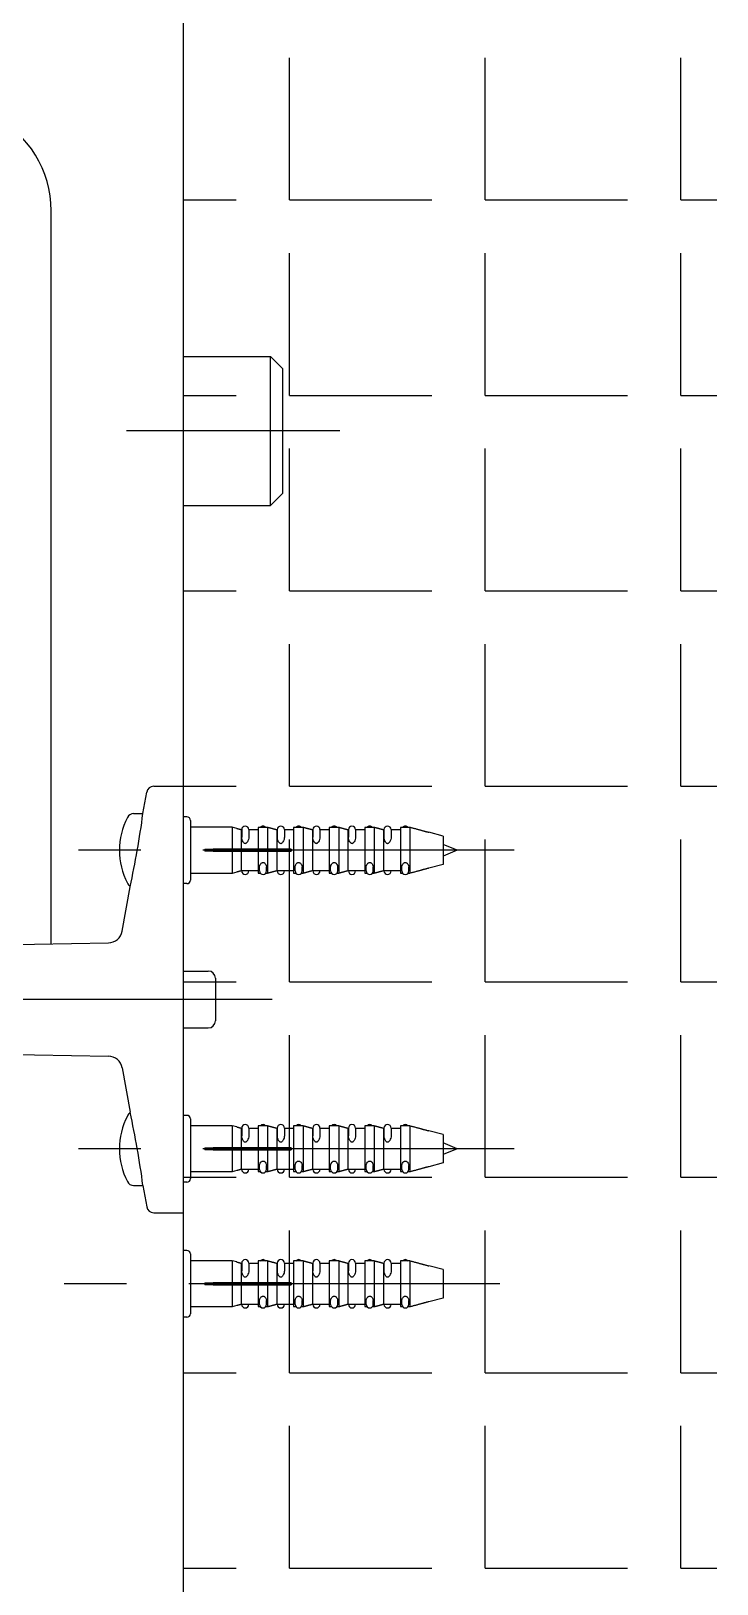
# Model space of a CAD drawing. Header units: millimetres. Extents: x 5066 to 5486, y -1867 to -1273.
# Drawn here: x 5415.63 to 5434.91, y -1443.35 to -1399.66 of the extents above; entities that cross this region are included whole.
import ezdxf

# ---------------------------------------------------------------- set-up
doc = ezdxf.new("R2010")
doc.units = ezdxf.units.MM
doc.header["$LTSCALE"] = 7
doc.header["$MEASUREMENT"] = 0
doc.linetypes.add('CENTER', pattern=[2, 1.25, -0.25, 0.25, -0.25])
for name, color, linetype in [('CL', 1, 'CENTER'), ('DWG', 7, 'CONTINUOUS'), ('HT', 3, 'CONTINUOUS')]:
    doc.layers.add(name, color=color, linetype=linetype)

msp = doc.modelspace()

# ---------------------------------------------------------------- linework, layer by layer
at = {"layer": 'CL', "color": 1, "linetype": 'CENTER'}
for p, q in [((5424.312, -1410.91), (5418.312, -1410.91)), ((5429.212, -1422.71), (5416.512, -1422.71)), ((5422.412, -1426.91), (5321.507, -1426.91)), ((5428.812, -1434.91), (5415.912, -1434.91))]:
    msp.add_line(p, q, dxfattribs=at)
at = {"layer": 'DWG'}
for p, q in [((5419.912, -1420.91), (5419.912, -1352.909)), ((5416.195, -1425.344), (5416.195, -1404.715)), ((5419.912, -1408.814), (5422.366, -1408.814)), ((5422.366, -1413.005), (5422.366, -1408.814)), ((5422.712, -1409.16), (5422.366, -1408.814)), ((5422.712, -1412.659), (5422.712, -1409.16)), ((5419.912, -1413.005), (5422.366, -1413.005)), ((5422.712, -1412.659), (5422.366, -1413.005)), ((5419.079, -1420.91), (5419.912, -1420.91)), ((5419.912, -1432.91), (5419.912, -1420.91)), ((5418.776, -1421.68), (5418.882, -1421.075)), ((5418.514, -1421.68), (5418.776, -1421.68)), ((5420.012, -1421.77), (5419.912, -1421.77)), ((5420.112, -1421.87), (5420.112, -1423.55)), ((5421.279, -1422.06), (5420.112, -1422.06)), ((5421.279, -1422.06), (5421.279, -1422.68)), ((5421.412, -1422.095), (5421.279, -1422.06)), ((5421.412, -1422.095), (5421.412, -1422.103)), ((5421.54, -1422.138), (5421.54, -1422.68)), ((5421.552, -1422.138), (5421.54, -1422.138)), ((5421.552, -1422.13), (5421.552, -1422.344)), ((5421.752, -1422.13), (5421.752, -1422.344)), ((5422.012, -1422.138), (5421.752, -1422.138)), ((5422.012, -1422.067), (5422.012, -1422.68)), ((5422.279, -1422.067), (5422.012, -1422.067)), ((5422.279, -1422.067), (5422.279, -1422.68)), ((5422.54, -1422.138), (5422.54, -1422.68)), ((5422.552, -1422.138), (5422.54, -1422.138)), ((5422.552, -1422.13), (5422.552, -1422.344)), ((5422.752, -1422.13), (5422.752, -1422.344)), ((5423.012, -1422.138), (5422.752, -1422.138)), ((5423.012, -1422.067), (5423.012, -1423.352)), ((5423.279, -1422.067), (5423.012, -1422.067)), ((5423.279, -1422.067), (5423.279, -1423.352)), ((5423.54, -1422.138), (5423.54, -1423.281)), ((5423.552, -1422.138), (5423.54, -1422.138)), ((5423.552, -1422.13), (5423.552, -1422.344)), ((5423.752, -1422.13), (5423.752, -1422.344)), ((5424.012, -1422.138), (5423.752, -1422.138)), ((5424.012, -1422.067), (5424.012, -1423.352)), ((5424.279, -1422.067), (5424.012, -1422.067)), ((5424.279, -1422.067), (5424.279, -1423.352)), ((5424.54, -1422.138), (5424.54, -1423.281)), ((5424.552, -1422.138), (5424.54, -1422.138)), ((5424.552, -1422.13), (5424.552, -1422.344)), ((5424.752, -1422.13), (5424.752, -1422.344)), ((5425.012, -1422.138), (5424.752, -1422.138)), ((5425.012, -1422.067), (5425.012, -1423.352)), ((5425.279, -1422.067), (5425.012, -1422.067)), ((5425.279, -1422.067), (5425.279, -1423.352)), ((5425.54, -1422.138), (5425.54, -1423.281)), ((5425.552, -1422.138), (5425.54, -1422.138)), ((5425.552, -1422.13), (5425.552, -1422.344)), ((5425.752, -1422.13), (5425.752, -1422.344)), ((5426.012, -1422.138), (5425.752, -1422.138)), ((5426.012, -1422.067), (5426.012, -1423.352)), ((5426.279, -1422.067), (5426.012, -1422.067)), ((5426.279, -1422.067), (5426.279, -1423.352)), ((5426.812, -1422.212), (5426.812, -1422.202)), ((5427.212, -1422.31), (5426.812, -1422.202)), ((5420.512, -1422.68), (5420.753, -1422.68)), ((5420.512, -1422.68), (5420.512, -1422.74)), ((5422.947, -1422.68), (5420.753, -1422.68)), ((5427.212, -1422.31), (5427.212, -1423.11)), ((5427.612, -1422.71), (5427.212, -1422.544)), ((5420.753, -1422.74), (5420.512, -1422.74)), ((5420.753, -1422.74), (5422.947, -1422.74)), ((5421.279, -1422.74), (5421.279, -1423.36)), ((5421.54, -1422.74), (5421.54, -1423.281)), ((5422.012, -1422.74), (5422.012, -1423.352)), ((5422.279, -1422.74), (5422.279, -1423.352)), ((5422.54, -1422.74), (5422.54, -1423.281)), ((5427.212, -1423.11), (5426.812, -1423.217)), ((5427.612, -1422.71), (5427.212, -1422.875)), ((5421.279, -1423.36), (5420.112, -1423.36)), ((5421.412, -1423.324), (5421.279, -1423.36)), ((5421.412, -1423.316), (5421.412, -1423.324)), ((5421.54, -1423.281), (5422.012, -1423.281)), ((5421.552, -1423.29), (5421.552, -1423.281)), ((5421.752, -1423.29), (5421.752, -1423.281)), ((5422.012, -1423.352), (5422.073, -1423.352)), ((5422.052, -1423.29), (5422.052, -1423.179)), ((5422.23, -1423.352), (5422.279, -1423.352)), ((5422.252, -1423.29), (5422.252, -1423.179)), ((5422.54, -1423.281), (5423.012, -1423.281)), ((5422.552, -1423.29), (5422.552, -1423.281)), ((5422.752, -1423.29), (5422.752, -1423.281)), ((5423.012, -1423.352), (5423.073, -1423.352)), ((5423.052, -1423.29), (5423.052, -1423.179)), ((5423.23, -1423.352), (5423.279, -1423.352)), ((5423.252, -1423.29), (5423.252, -1423.179)), ((5423.54, -1423.281), (5424.012, -1423.281)), ((5423.552, -1423.29), (5423.552, -1423.281)), ((5423.752, -1423.29), (5423.752, -1423.281)), ((5424.012, -1423.352), (5424.073, -1423.352)), ((5424.052, -1423.29), (5424.052, -1423.179)), ((5424.23, -1423.352), (5424.279, -1423.352)), ((5424.252, -1423.29), (5424.252, -1423.179)), ((5424.54, -1423.281), (5425.012, -1423.281)), ((5424.552, -1423.29), (5424.552, -1423.281)), ((5424.752, -1423.29), (5424.752, -1423.281)), ((5425.012, -1423.352), (5425.073, -1423.352)), ((5425.052, -1423.29), (5425.052, -1423.179)), ((5425.23, -1423.352), (5425.279, -1423.352)), ((5425.252, -1423.29), (5425.252, -1423.179)), ((5425.54, -1423.281), (5426.012, -1423.281)), ((5425.552, -1423.29), (5425.552, -1423.281)), ((5425.752, -1423.29), (5425.752, -1423.281)), ((5426.012, -1423.352), (5426.073, -1423.352)), ((5426.052, -1423.29), (5426.052, -1423.179)), ((5426.23, -1423.352), (5426.279, -1423.352)), ((5426.252, -1423.29), (5426.252, -1423.179)), ((5426.812, -1423.217), (5426.812, -1423.207)), ((5418.193, -1424.985), (5418.413, -1423.74)), ((5420.012, -1423.65), (5419.912, -1423.65)), ((5412.608, -1425.406), (5417.806, -1425.315)), ((5419.912, -1426.11), (5420.612, -1426.11)), ((5420.812, -1426.31), (5420.812, -1426.91)), ((5420.812, -1426.91), (5420.812, -1427.51)), ((5419.912, -1427.71), (5420.612, -1427.71)), ((5414.549, -1428.447), (5417.806, -1428.504)), ((5418.193, -1428.834), (5418.413, -1430.08)), ((5420.012, -1430.17), (5419.912, -1430.17)), ((5420.112, -1430.27), (5420.112, -1431.95)), ((5421.279, -1430.46), (5420.112, -1430.46)), ((5421.279, -1430.46), (5421.279, -1431.08)), ((5421.412, -1430.495), (5421.279, -1430.46)), ((5421.412, -1430.495), (5421.412, -1430.503)), ((5421.54, -1430.538), (5421.54, -1431.08)), ((5421.552, -1430.538), (5421.54, -1430.538)), ((5421.552, -1430.53), (5421.552, -1430.744)), ((5421.752, -1430.53), (5421.752, -1430.744)), ((5422.012, -1430.538), (5421.752, -1430.538)), ((5422.012, -1430.467), (5422.012, -1431.08)), ((5422.279, -1430.467), (5422.012, -1430.467)), ((5422.279, -1430.467), (5422.279, -1431.08)), ((5422.54, -1430.538), (5422.54, -1431.08)), ((5422.552, -1430.538), (5422.54, -1430.538)), ((5422.552, -1430.53), (5422.552, -1430.744)), ((5422.752, -1430.53), (5422.752, -1430.744)), ((5423.012, -1430.538), (5422.752, -1430.538)), ((5423.012, -1430.467), (5423.012, -1431.752)), ((5423.279, -1430.467), (5423.012, -1430.467)), ((5423.279, -1430.467), (5423.279, -1431.752)), ((5423.54, -1430.538), (5423.54, -1431.681)), ((5423.552, -1430.538), (5423.54, -1430.538)), ((5423.552, -1430.53), (5423.552, -1430.744)), ((5423.752, -1430.53), (5423.752, -1430.744)), ((5424.012, -1430.538), (5423.752, -1430.538)), ((5424.012, -1430.467), (5424.012, -1431.752)), ((5424.279, -1430.467), (5424.012, -1430.467)), ((5424.279, -1430.467), (5424.279, -1431.752)), ((5424.54, -1430.538), (5424.54, -1431.681)), ((5424.552, -1430.538), (5424.54, -1430.538)), ((5424.552, -1430.53), (5424.552, -1430.744)), ((5424.752, -1430.53), (5424.752, -1430.744)), ((5425.012, -1430.538), (5424.752, -1430.538)), ((5425.012, -1430.467), (5425.012, -1431.752)), ((5425.279, -1430.467), (5425.012, -1430.467)), ((5425.279, -1430.467), (5425.279, -1431.752)), ((5425.54, -1430.538), (5425.54, -1431.681)), ((5425.552, -1430.538), (5425.54, -1430.538)), ((5425.552, -1430.53), (5425.552, -1430.744)), ((5425.752, -1430.53), (5425.752, -1430.744)), ((5426.012, -1430.538), (5425.752, -1430.538)), ((5426.012, -1430.467), (5426.012, -1431.752)), ((5426.279, -1430.467), (5426.012, -1430.467)), ((5426.279, -1430.467), (5426.279, -1431.752)), ((5426.812, -1430.612), (5426.812, -1430.602)), ((5427.212, -1430.71), (5426.812, -1430.602)), ((5427.212, -1430.71), (5427.212, -1431.51)), ((5427.612, -1431.11), (5427.212, -1430.944)), ((5420.512, -1431.08), (5420.753, -1431.08)), ((5420.512, -1431.08), (5420.512, -1431.14)), ((5420.753, -1431.14), (5420.512, -1431.14)), ((5422.947, -1431.08), (5420.753, -1431.08)), ((5420.753, -1431.14), (5422.947, -1431.14)), ((5421.279, -1431.14), (5421.279, -1431.76)), ((5421.54, -1431.14), (5421.54, -1431.681)), ((5422.012, -1431.14), (5422.012, -1431.752)), ((5422.279, -1431.14), (5422.279, -1431.752)), ((5422.54, -1431.14), (5422.54, -1431.681)), ((5427.612, -1431.11), (5427.212, -1431.275)), ((5421.279, -1431.76), (5420.112, -1431.76)), ((5421.412, -1431.724), (5421.279, -1431.76)), ((5421.412, -1431.716), (5421.412, -1431.724)), ((5421.54, -1431.681), (5422.012, -1431.681)), ((5421.552, -1431.69), (5421.552, -1431.681)), ((5421.752, -1431.69), (5421.752, -1431.681)), ((5422.012, -1431.752), (5422.073, -1431.752)), ((5422.052, -1431.69), (5422.052, -1431.579)), ((5422.23, -1431.752), (5422.279, -1431.752)), ((5422.252, -1431.69), (5422.252, -1431.579)), ((5422.54, -1431.681), (5423.012, -1431.681)), ((5422.552, -1431.69), (5422.552, -1431.681)), ((5422.752, -1431.69), (5422.752, -1431.681)), ((5423.012, -1431.752), (5423.073, -1431.752)), ((5423.052, -1431.69), (5423.052, -1431.579)), ((5423.23, -1431.752), (5423.279, -1431.752)), ((5423.252, -1431.69), (5423.252, -1431.579)), ((5423.54, -1431.681), (5424.012, -1431.681)), ((5423.552, -1431.69), (5423.552, -1431.681)), ((5423.752, -1431.69), (5423.752, -1431.681)), ((5424.012, -1431.752), (5424.073, -1431.752)), ((5424.052, -1431.69), (5424.052, -1431.579)), ((5424.23, -1431.752), (5424.279, -1431.752)), ((5424.252, -1431.69), (5424.252, -1431.579)), ((5424.54, -1431.681), (5425.012, -1431.681)), ((5424.552, -1431.69), (5424.552, -1431.681)), ((5424.752, -1431.69), (5424.752, -1431.681)), ((5425.012, -1431.752), (5425.073, -1431.752)), ((5425.052, -1431.69), (5425.052, -1431.579)), ((5425.23, -1431.752), (5425.279, -1431.752)), ((5425.252, -1431.69), (5425.252, -1431.579)), ((5425.54, -1431.681), (5426.012, -1431.681)), ((5425.552, -1431.69), (5425.552, -1431.681)), ((5425.752, -1431.69), (5425.752, -1431.681)), ((5426.012, -1431.752), (5426.073, -1431.752)), ((5426.052, -1431.69), (5426.052, -1431.579)), ((5426.23, -1431.752), (5426.279, -1431.752)), ((5426.252, -1431.69), (5426.252, -1431.579)), ((5427.212, -1431.51), (5426.812, -1431.617)), ((5426.812, -1431.617), (5426.812, -1431.607)), ((5418.514, -1432.14), (5418.776, -1432.14)), ((5418.776, -1432.14), (5418.882, -1432.744)), ((5420.012, -1432.05), (5419.912, -1432.05)), ((5419.079, -1432.91), (5419.912, -1432.91)), ((5419.912, -1446.91), (5419.912, -1432.91)), ((5420.012, -1433.97), (5419.912, -1433.97)), ((5420.112, -1434.07), (5420.112, -1435.75)), ((5421.279, -1434.26), (5420.112, -1434.26)), ((5421.279, -1434.26), (5421.279, -1434.88)), ((5421.412, -1434.295), (5421.279, -1434.26)), ((5421.412, -1434.295), (5421.412, -1434.303)), ((5421.54, -1434.338), (5421.54, -1434.88)), ((5421.552, -1434.338), (5421.54, -1434.338)), ((5421.552, -1434.33), (5421.552, -1434.544)), ((5421.752, -1434.33), (5421.752, -1434.544)), ((5422.012, -1434.338), (5421.752, -1434.338)), ((5422.012, -1434.267), (5422.012, -1434.88)), ((5422.279, -1434.267), (5422.012, -1434.267)), ((5422.279, -1434.267), (5422.279, -1434.88)), ((5422.54, -1434.338), (5422.54, -1434.88)), ((5422.552, -1434.338), (5422.54, -1434.338)), ((5422.552, -1434.33), (5422.552, -1434.544)), ((5422.752, -1434.33), (5422.752, -1434.544)), ((5423.012, -1434.338), (5422.752, -1434.338)), ((5423.012, -1434.267), (5423.012, -1435.552)), ((5423.279, -1434.267), (5423.012, -1434.267)), ((5423.279, -1434.267), (5423.279, -1435.552)), ((5423.54, -1434.338), (5423.54, -1435.481)), ((5423.552, -1434.338), (5423.54, -1434.338)), ((5423.552, -1434.33), (5423.552, -1434.544)), ((5423.752, -1434.33), (5423.752, -1434.544)), ((5424.012, -1434.338), (5423.752, -1434.338)), ((5424.012, -1434.267), (5424.012, -1435.552)), ((5424.279, -1434.267), (5424.012, -1434.267)), ((5424.279, -1434.267), (5424.279, -1435.552)), ((5424.54, -1434.338), (5424.54, -1435.481)), ((5424.552, -1434.338), (5424.54, -1434.338)), ((5424.552, -1434.33), (5424.552, -1434.544)), ((5424.752, -1434.33), (5424.752, -1434.544)), ((5425.012, -1434.338), (5424.752, -1434.338)), ((5425.012, -1434.267), (5425.012, -1435.552)), ((5425.279, -1434.267), (5425.012, -1434.267)), ((5425.279, -1434.267), (5425.279, -1435.552)), ((5425.54, -1434.338), (5425.54, -1435.481)), ((5425.552, -1434.338), (5425.54, -1434.338)), ((5425.552, -1434.33), (5425.552, -1434.544)), ((5425.752, -1434.33), (5425.752, -1434.544)), ((5426.012, -1434.338), (5425.752, -1434.338)), ((5426.012, -1434.267), (5426.012, -1435.552)), ((5426.279, -1434.267), (5426.012, -1434.267)), ((5426.279, -1434.267), (5426.279, -1435.552)), ((5426.812, -1434.412), (5426.812, -1434.402)), ((5427.212, -1434.51), (5426.812, -1434.402)), ((5420.512, -1434.88), (5420.753, -1434.88)), ((5420.512, -1434.88), (5420.512, -1434.94)), ((5420.753, -1434.94), (5420.512, -1434.94)), ((5422.947, -1434.88), (5420.753, -1434.88)), ((5420.753, -1434.94), (5422.947, -1434.94)), ((5421.279, -1434.94), (5421.279, -1435.56)), ((5421.54, -1434.94), (5421.54, -1435.481)), ((5422.012, -1434.94), (5422.012, -1435.552)), ((5422.279, -1434.94), (5422.279, -1435.552)), ((5422.54, -1434.94), (5422.54, -1435.481)), ((5427.212, -1434.51), (5427.212, -1435.31)), ((5427.212, -1435.31), (5426.812, -1435.417)), ((5421.279, -1435.56), (5420.112, -1435.56)), ((5421.412, -1435.524), (5421.279, -1435.56)), ((5421.412, -1435.516), (5421.412, -1435.524)), ((5421.54, -1435.481), (5422.012, -1435.481)), ((5421.552, -1435.49), (5421.552, -1435.481)), ((5421.752, -1435.49), (5421.752, -1435.481)), ((5422.012, -1435.552), (5422.073, -1435.552)), ((5422.052, -1435.49), (5422.052, -1435.379)), ((5422.23, -1435.552), (5422.279, -1435.552)), ((5422.252, -1435.49), (5422.252, -1435.379)), ((5422.54, -1435.481), (5423.012, -1435.481)), ((5422.552, -1435.49), (5422.552, -1435.481)), ((5422.752, -1435.49), (5422.752, -1435.481)), ((5423.012, -1435.552), (5423.073, -1435.552)), ((5423.052, -1435.49), (5423.052, -1435.379)), ((5423.23, -1435.552), (5423.279, -1435.552)), ((5423.252, -1435.49), (5423.252, -1435.379)), ((5423.54, -1435.481), (5424.012, -1435.481)), ((5423.552, -1435.49), (5423.552, -1435.481)), ((5423.752, -1435.49), (5423.752, -1435.481)), ((5424.012, -1435.552), (5424.073, -1435.552)), ((5424.052, -1435.49), (5424.052, -1435.379)), ((5424.23, -1435.552), (5424.279, -1435.552)), ((5424.252, -1435.49), (5424.252, -1435.379)), ((5424.54, -1435.481), (5425.012, -1435.481)), ((5424.552, -1435.49), (5424.552, -1435.481)), ((5424.752, -1435.49), (5424.752, -1435.481)), ((5425.012, -1435.552), (5425.073, -1435.552)), ((5425.052, -1435.49), (5425.052, -1435.379)), ((5425.23, -1435.552), (5425.279, -1435.552)), ((5425.252, -1435.49), (5425.252, -1435.379)), ((5425.54, -1435.481), (5426.012, -1435.481)), ((5425.552, -1435.49), (5425.552, -1435.481)), ((5425.752, -1435.49), (5425.752, -1435.481)), ((5426.012, -1435.552), (5426.073, -1435.552)), ((5426.052, -1435.49), (5426.052, -1435.379)), ((5426.23, -1435.552), (5426.279, -1435.552)), ((5426.252, -1435.49), (5426.252, -1435.379)), ((5426.812, -1435.417), (5426.812, -1435.407)), ((5420.012, -1435.85), (5419.912, -1435.85))]:
    msp.add_line(p, q, dxfattribs=at)
at = {"layer": 'DWG', "linetype": 'CENTER'}
msp.add_line((5429.212, -1431.11), (5416.512, -1431.11), dxfattribs=at)
at = {"layer": 'DWG'}
for centre, radius, start, end in [((5413.197, -1404.717), 2.998, 0.0294, 63.1243), ((5419.079, -1421.11), 0.2, 90, 170), ((5420.112, -1422.71), 2, 152.5412, 207.4588), ((5418.514, -1421.88), 0.2, 90, 152.5412), ((5394.395, -1418.466), 24.591, 347.6152, 352.4905), ((5420.012, -1421.87), 0.1, 0, 90), ((5421.652, -1422.13), 0.1, 0, 180), ((5422.152, -1422.13), 0.1, 38.5074, 141.4926), ((5422.652, -1422.13), 0.1, 0, 180), ((5423.152, -1422.13), 0.1, 38.5074, 141.4926), ((5423.652, -1422.13), 0.1, 0, 180), ((5424.152, -1422.13), 0.1, 38.5074, 141.4926), ((5424.652, -1422.13), 0.1, 0, 180), ((5425.152, -1422.13), 0.1, 38.5074, 141.4926), ((5425.652, -1422.13), 0.1, 0, 180), ((5426.152, -1422.13), 0.1, 38.5074, 141.4926), ((5420.012, -1423.55), 0.1, 270, 0), ((5421.652, -1423.29), 0.1, 180, 0), ((5422.152, -1423.29), 0.1, 180, 0), ((5422.652, -1423.29), 0.1, 180, 0), ((5423.152, -1423.29), 0.1, 180, 0), ((5423.652, -1423.29), 0.1, 180, 0), ((5424.152, -1423.29), 0.1, 180, 0), ((5424.652, -1423.29), 0.1, 180, 0), ((5425.152, -1423.29), 0.1, 180, 0), ((5425.652, -1423.29), 0.1, 180, 0), ((5426.152, -1423.29), 0.1, 180, 0), ((5418.514, -1423.54), 0.2, 207.4588, 241.2903), ((5417.799, -1424.915), 0.4, 271, 350), ((5420.612, -1426.31), 0.2, 0, 90), ((5420.612, -1427.51), 0.2, 270, 0), ((5417.799, -1428.904), 0.4, 10, 89), ((5418.514, -1430.28), 0.2, 118.7097, 152.5412), ((5394.395, -1435.353), 24.591, 7.5095, 12.3848), ((5420.112, -1431.11), 2, 152.5412, 207.4588), ((5420.012, -1430.27), 0.1, 0, 90), ((5421.652, -1430.53), 0.1, 0, 180), ((5422.152, -1430.53), 0.1, 38.5074, 141.4926), ((5422.652, -1430.53), 0.1, 0, 180), ((5423.152, -1430.53), 0.1, 38.5074, 141.4926), ((5423.652, -1430.53), 0.1, 0, 180), ((5424.152, -1430.53), 0.1, 38.5074, 141.4926), ((5424.652, -1430.53), 0.1, 0, 180), ((5425.152, -1430.53), 0.1, 38.5074, 141.4926), ((5425.652, -1430.53), 0.1, 0, 180), ((5426.152, -1430.53), 0.1, 38.5074, 141.4926), ((5421.652, -1431.69), 0.1, 180, 0), ((5422.152, -1431.69), 0.1, 180, 0), ((5422.652, -1431.69), 0.1, 180, 0), ((5423.152, -1431.69), 0.1, 180, 0), ((5423.652, -1431.69), 0.1, 180, 0), ((5424.152, -1431.69), 0.1, 180, 0), ((5424.652, -1431.69), 0.1, 180, 0), ((5425.152, -1431.69), 0.1, 180, 0), ((5425.652, -1431.69), 0.1, 180, 0), ((5426.152, -1431.69), 0.1, 180, 0), ((5418.514, -1431.94), 0.2, 207.4588, 270), ((5420.012, -1431.95), 0.1, 270, 0), ((5419.079, -1432.71), 0.2, 190, 270), ((5420.012, -1434.07), 0.1, 0, 90), ((5421.652, -1434.33), 0.1, 0, 180), ((5422.152, -1434.33), 0.1, 38.5074, 141.4926), ((5422.652, -1434.33), 0.1, 0, 180), ((5423.152, -1434.33), 0.1, 38.5074, 141.4926), ((5423.652, -1434.33), 0.1, 0, 180), ((5424.152, -1434.33), 0.1, 38.5074, 141.4926), ((5424.652, -1434.33), 0.1, 0, 180), ((5425.152, -1434.33), 0.1, 38.5074, 141.4926), ((5425.652, -1434.33), 0.1, 0, 180), ((5426.152, -1434.33), 0.1, 38.5074, 141.4926), ((5420.012, -1435.75), 0.1, 270, 0), ((5421.652, -1435.49), 0.1, 180, 0), ((5422.152, -1435.49), 0.1, 180, 0), ((5422.652, -1435.49), 0.1, 180, 0), ((5423.152, -1435.49), 0.1, 180, 0), ((5423.652, -1435.49), 0.1, 180, 0), ((5424.152, -1435.49), 0.1, 180, 0), ((5424.652, -1435.49), 0.1, 180, 0), ((5425.152, -1435.49), 0.1, 180, 0), ((5425.652, -1435.49), 0.1, 180, 0), ((5426.152, -1435.49), 0.1, 180, 0)]:
    msp.add_arc(centre, radius, start, end, dxfattribs=at)
for centre in [(5425.672, -1422.71), (5425.672, -1431.11), (5425.672, -1434.91)]:
    msp.add_ellipse(centre, major_axis=(-2.729, 0), ratio=0.212557, start_param=6.231438, end_param=6.334933, dxfattribs=at)
for points, weights in [([(5421.54, -1422.138), (5421.478, -1422.121), (5421.412, -1422.103)], [1, 1.00042602007, 1]), ([(5422.54, -1422.138), (5422.417, -1422.105), (5422.279, -1422.067)], [1, 1.00166769856, 1]), ([(5423.54, -1422.138), (5423.417, -1422.105), (5423.279, -1422.067)], [1, 1.00166769856, 1]), ([(5424.54, -1422.138), (5424.417, -1422.105), (5424.279, -1422.067)], [1, 1.00166769852, 1]), ([(5425.54, -1422.138), (5425.417, -1422.105), (5425.279, -1422.067)], [1, 1.00166769854, 1]), ([(5426.812, -1422.212), (5426.579, -1422.149), (5426.279, -1422.067)], [1, 1.00794853008, 1]), ([(5421.412, -1423.316), (5421.478, -1423.298), (5421.54, -1423.281)], [1, 1.00042602002, 1]), ([(5422.279, -1423.352), (5422.417, -1423.314), (5422.54, -1423.281)], [1, 1.00166769858, 1]), ([(5423.279, -1423.352), (5423.417, -1423.314), (5423.54, -1423.281)], [1, 1.00166769855, 1]), ([(5424.279, -1423.352), (5424.417, -1423.314), (5424.54, -1423.281)], [1, 1.00166769854, 1]), ([(5425.279, -1423.352), (5425.417, -1423.314), (5425.54, -1423.281)], [1, 1.00166769855, 1]), ([(5426.279, -1423.352), (5426.579, -1423.27), (5426.812, -1423.207)], [1, 1.00794853009, 1]), ([(5421.54, -1430.538), (5421.478, -1430.521), (5421.412, -1430.503)], [1, 1.00042602007, 1]), ([(5422.54, -1430.538), (5422.417, -1430.505), (5422.279, -1430.467)], [1, 1.00166769856, 1]), ([(5423.54, -1430.538), (5423.417, -1430.505), (5423.279, -1430.467)], [1, 1.00166769856, 1]), ([(5424.54, -1430.538), (5424.417, -1430.505), (5424.279, -1430.467)], [1, 1.00166769852, 1]), ([(5425.54, -1430.538), (5425.417, -1430.505), (5425.279, -1430.467)], [1, 1.00166769854, 1]), ([(5426.812, -1430.612), (5426.579, -1430.549), (5426.279, -1430.467)], [1, 1.00794853008, 1]), ([(5421.412, -1431.716), (5421.478, -1431.698), (5421.54, -1431.681)], [1, 1.00042602002, 1]), ([(5422.279, -1431.752), (5422.417, -1431.714), (5422.54, -1431.681)], [1, 1.00166769858, 1]), ([(5423.279, -1431.752), (5423.417, -1431.714), (5423.54, -1431.681)], [1, 1.00166769855, 1]), ([(5424.279, -1431.752), (5424.417, -1431.714), (5424.54, -1431.681)], [1, 1.00166769854, 1]), ([(5425.279, -1431.752), (5425.417, -1431.714), (5425.54, -1431.681)], [1, 1.00166769855, 1]), ([(5426.279, -1431.752), (5426.579, -1431.67), (5426.812, -1431.607)], [1, 1.00794853009, 1]), ([(5421.54, -1434.338), (5421.478, -1434.321), (5421.412, -1434.303)], [1, 1.00042602007, 1]), ([(5421.54, -1434.338), (5421.478, -1434.321), (5421.412, -1434.303)], [1, 1.00042602007, 1]), ([(5422.54, -1434.338), (5422.417, -1434.305), (5422.279, -1434.267)], [1, 1.00166769856, 1]), ([(5422.54, -1434.338), (5422.417, -1434.305), (5422.279, -1434.267)], [1, 1.00166769856, 1]), ([(5423.54, -1434.338), (5423.417, -1434.305), (5423.279, -1434.267)], [1, 1.00166769856, 1]), ([(5423.54, -1434.338), (5423.417, -1434.305), (5423.279, -1434.267)], [1, 1.00166769856, 1]), ([(5424.54, -1434.338), (5424.417, -1434.305), (5424.279, -1434.267)], [1, 1.00166769852, 1]), ([(5424.54, -1434.338), (5424.417, -1434.305), (5424.279, -1434.267)], [1, 1.00166769852, 1]), ([(5425.54, -1434.338), (5425.417, -1434.305), (5425.279, -1434.267)], [1, 1.00166769854, 1]), ([(5425.54, -1434.338), (5425.417, -1434.305), (5425.279, -1434.267)], [1, 1.00166769854, 1]), ([(5426.812, -1434.412), (5426.579, -1434.349), (5426.279, -1434.267)], [1, 1.00794853008, 1]), ([(5426.812, -1434.412), (5426.579, -1434.349), (5426.279, -1434.267)], [1, 1.00794853008, 1]), ([(5421.412, -1435.516), (5421.478, -1435.498), (5421.54, -1435.481)], [1, 1.00042602002, 1]), ([(5421.412, -1435.516), (5421.478, -1435.498), (5421.54, -1435.481)], [1, 1.00042602002, 1]), ([(5422.279, -1435.552), (5422.417, -1435.514), (5422.54, -1435.481)], [1, 1.00166769858, 1]), ([(5422.279, -1435.552), (5422.417, -1435.514), (5422.54, -1435.481)], [1, 1.00166769858, 1]), ([(5423.279, -1435.552), (5423.417, -1435.514), (5423.54, -1435.481)], [1, 1.00166769855, 1]), ([(5423.279, -1435.552), (5423.417, -1435.514), (5423.54, -1435.481)], [1, 1.00166769855, 1]), ([(5424.279, -1435.552), (5424.417, -1435.514), (5424.54, -1435.481)], [1, 1.00166769854, 1]), ([(5424.279, -1435.552), (5424.417, -1435.514), (5424.54, -1435.481)], [1, 1.00166769854, 1]), ([(5425.279, -1435.552), (5425.417, -1435.514), (5425.54, -1435.481)], [1, 1.00166769855, 1]), ([(5425.279, -1435.552), (5425.417, -1435.514), (5425.54, -1435.481)], [1, 1.00166769855, 1]), ([(5426.279, -1435.552), (5426.579, -1435.47), (5426.812, -1435.407)], [1, 1.00794853009, 1]), ([(5426.279, -1435.552), (5426.579, -1435.47), (5426.812, -1435.407)], [1, 1.00794853009, 1])]:
    msp.add_rational_spline(points, weights, degree=2, dxfattribs=at)
for points, knots in [([(5421.652, -1422.525), (5421.647, -1422.525), (5421.642, -1422.524), (5421.633, -1422.521), (5421.629, -1422.518), (5421.611, -1422.504), (5421.599, -1422.487), (5421.579, -1422.453), (5421.569, -1422.43), (5421.555, -1422.385), (5421.552, -1422.363), (5421.552, -1422.344)], [0, 0, 0, 0, 0.070053, 0.070053, 0.140107, 0.140107, 0.411313, 0.411313, 0.787012, 0.787012, 1.162711, 1.162711, 1.162711, 1.162711]), ([(5421.752, -1422.344), (5421.752, -1422.363), (5421.748, -1422.385), (5421.734, -1422.43), (5421.724, -1422.453), (5421.704, -1422.487), (5421.692, -1422.504), (5421.674, -1422.518), (5421.67, -1422.521), (5421.661, -1422.524), (5421.656, -1422.525), (5421.652, -1422.525)], [2.994983, 2.994983, 2.994983, 2.994983, 3.370682, 3.370682, 3.746381, 3.746381, 4.017588, 4.017588, 4.087641, 4.087641, 4.157694, 4.157694, 4.157694, 4.157694]), ([(5422.652, -1422.525), (5422.647, -1422.525), (5422.642, -1422.524), (5422.633, -1422.521), (5422.629, -1422.518), (5422.611, -1422.504), (5422.599, -1422.487), (5422.579, -1422.453), (5422.569, -1422.43), (5422.555, -1422.385), (5422.552, -1422.363), (5422.552, -1422.344)], [0, 0, 0, 0, 0.070053, 0.070053, 0.140107, 0.140107, 0.411313, 0.411313, 0.787012, 0.787012, 1.162711, 1.162711, 1.162711, 1.162711]), ([(5422.752, -1422.344), (5422.752, -1422.363), (5422.748, -1422.385), (5422.734, -1422.43), (5422.724, -1422.453), (5422.704, -1422.487), (5422.692, -1422.504), (5422.674, -1422.518), (5422.67, -1422.521), (5422.661, -1422.524), (5422.656, -1422.525), (5422.652, -1422.525)], [2.994983, 2.994983, 2.994983, 2.994983, 3.370682, 3.370682, 3.746381, 3.746381, 4.017588, 4.017588, 4.087641, 4.087641, 4.157694, 4.157694, 4.157694, 4.157694]), ([(5423.652, -1422.525), (5423.647, -1422.525), (5423.642, -1422.524), (5423.633, -1422.521), (5423.629, -1422.518), (5423.611, -1422.504), (5423.599, -1422.487), (5423.579, -1422.453), (5423.569, -1422.43), (5423.555, -1422.385), (5423.552, -1422.363), (5423.552, -1422.344)], [0, 0, 0, 0, 0.070053, 0.070053, 0.140107, 0.140107, 0.411313, 0.411313, 0.787012, 0.787012, 1.162711, 1.162711, 1.162711, 1.162711]), ([(5423.752, -1422.344), (5423.752, -1422.363), (5423.748, -1422.385), (5423.734, -1422.43), (5423.724, -1422.453), (5423.704, -1422.487), (5423.692, -1422.504), (5423.674, -1422.518), (5423.67, -1422.521), (5423.661, -1422.524), (5423.656, -1422.525), (5423.652, -1422.525)], [2.994983, 2.994983, 2.994983, 2.994983, 3.370682, 3.370682, 3.746381, 3.746381, 4.017588, 4.017588, 4.087641, 4.087641, 4.157694, 4.157694, 4.157694, 4.157694]), ([(5424.652, -1422.525), (5424.647, -1422.525), (5424.642, -1422.524), (5424.633, -1422.521), (5424.629, -1422.518), (5424.611, -1422.504), (5424.599, -1422.487), (5424.579, -1422.453), (5424.569, -1422.43), (5424.555, -1422.385), (5424.552, -1422.363), (5424.552, -1422.344)], [0, 0, 0, 0, 0.070053, 0.070053, 0.140107, 0.140107, 0.411313, 0.411313, 0.787012, 0.787012, 1.162711, 1.162711, 1.162711, 1.162711]), ([(5424.752, -1422.344), (5424.752, -1422.363), (5424.748, -1422.385), (5424.734, -1422.43), (5424.724, -1422.453), (5424.704, -1422.487), (5424.692, -1422.504), (5424.674, -1422.518), (5424.67, -1422.521), (5424.661, -1422.524), (5424.656, -1422.525), (5424.652, -1422.525)], [2.994983, 2.994983, 2.994983, 2.994983, 3.370682, 3.370682, 3.746381, 3.746381, 4.017588, 4.017588, 4.087641, 4.087641, 4.157694, 4.157694, 4.157694, 4.157694]), ([(5425.652, -1422.525), (5425.647, -1422.525), (5425.642, -1422.524), (5425.633, -1422.521), (5425.629, -1422.518), (5425.611, -1422.504), (5425.599, -1422.487), (5425.579, -1422.453), (5425.569, -1422.43), (5425.555, -1422.385), (5425.552, -1422.363), (5425.552, -1422.344)], [0, 0, 0, 0, 0.070053, 0.070053, 0.140107, 0.140107, 0.411313, 0.411313, 0.787012, 0.787012, 1.162711, 1.162711, 1.162711, 1.162711]), ([(5425.752, -1422.344), (5425.752, -1422.363), (5425.748, -1422.385), (5425.734, -1422.43), (5425.724, -1422.453), (5425.704, -1422.487), (5425.692, -1422.504), (5425.674, -1422.518), (5425.67, -1422.521), (5425.661, -1422.524), (5425.656, -1422.525), (5425.652, -1422.525)], [2.994983, 2.994983, 2.994983, 2.994983, 3.370682, 3.370682, 3.746381, 3.746381, 4.017588, 4.017588, 4.087641, 4.087641, 4.157694, 4.157694, 4.157694, 4.157694]), ([(5422.052, -1423.179), (5422.052, -1423.165), (5422.055, -1423.15), (5422.067, -1423.119), (5422.076, -1423.104), (5422.095, -1423.082), (5422.104, -1423.073), (5422.121, -1423.063), (5422.126, -1423.061), (5422.139, -1423.057), (5422.145, -1423.056), (5422.158, -1423.056), (5422.164, -1423.057), (5422.177, -1423.061), (5422.183, -1423.063), (5422.199, -1423.073), (5422.208, -1423.082), (5422.227, -1423.104), (5422.236, -1423.119), (5422.248, -1423.15), (5422.252, -1423.165), (5422.252, -1423.179)], [0.865178, 0.865178, 0.865178, 0.865178, 1.160147, 1.160147, 1.455117, 1.455117, 1.650069, 1.650069, 1.747545, 1.747545, 1.845021, 1.845021, 1.942497, 1.942497, 2.039973, 2.039973, 2.234926, 2.234926, 2.529895, 2.529895, 2.824864, 2.824864, 2.824864, 2.824864]), ([(5423.052, -1423.179), (5423.052, -1423.165), (5423.055, -1423.15), (5423.067, -1423.119), (5423.076, -1423.104), (5423.095, -1423.082), (5423.104, -1423.073), (5423.121, -1423.063), (5423.126, -1423.061), (5423.139, -1423.057), (5423.145, -1423.056), (5423.158, -1423.056), (5423.164, -1423.057), (5423.177, -1423.061), (5423.183, -1423.063), (5423.199, -1423.073), (5423.208, -1423.082), (5423.227, -1423.104), (5423.236, -1423.119), (5423.248, -1423.15), (5423.252, -1423.165), (5423.252, -1423.179)], [0.865178, 0.865178, 0.865178, 0.865178, 1.160147, 1.160147, 1.455117, 1.455117, 1.650069, 1.650069, 1.747545, 1.747545, 1.845021, 1.845021, 1.942497, 1.942497, 2.039973, 2.039973, 2.234926, 2.234926, 2.529895, 2.529895, 2.824864, 2.824864, 2.824864, 2.824864]), ([(5424.052, -1423.179), (5424.052, -1423.165), (5424.055, -1423.15), (5424.067, -1423.119), (5424.076, -1423.104), (5424.095, -1423.082), (5424.104, -1423.073), (5424.121, -1423.063), (5424.126, -1423.061), (5424.139, -1423.057), (5424.145, -1423.056), (5424.158, -1423.056), (5424.164, -1423.057), (5424.177, -1423.061), (5424.183, -1423.063), (5424.199, -1423.073), (5424.208, -1423.082), (5424.227, -1423.104), (5424.236, -1423.119), (5424.248, -1423.15), (5424.252, -1423.165), (5424.252, -1423.179)], [0.865178, 0.865178, 0.865178, 0.865178, 1.160147, 1.160147, 1.455117, 1.455117, 1.650069, 1.650069, 1.747545, 1.747545, 1.845021, 1.845021, 1.942497, 1.942497, 2.039973, 2.039973, 2.234926, 2.234926, 2.529895, 2.529895, 2.824864, 2.824864, 2.824864, 2.824864]), ([(5425.052, -1423.179), (5425.052, -1423.165), (5425.055, -1423.15), (5425.067, -1423.119), (5425.076, -1423.104), (5425.095, -1423.082), (5425.104, -1423.073), (5425.121, -1423.063), (5425.126, -1423.061), (5425.139, -1423.057), (5425.145, -1423.056), (5425.158, -1423.056), (5425.164, -1423.057), (5425.177, -1423.061), (5425.183, -1423.063), (5425.199, -1423.073), (5425.208, -1423.082), (5425.227, -1423.104), (5425.236, -1423.119), (5425.248, -1423.15), (5425.252, -1423.165), (5425.252, -1423.179)], [0.865178, 0.865178, 0.865178, 0.865178, 1.160147, 1.160147, 1.455117, 1.455117, 1.650069, 1.650069, 1.747545, 1.747545, 1.845021, 1.845021, 1.942497, 1.942497, 2.039973, 2.039973, 2.234926, 2.234926, 2.529895, 2.529895, 2.824864, 2.824864, 2.824864, 2.824864]), ([(5426.052, -1423.179), (5426.052, -1423.165), (5426.055, -1423.15), (5426.067, -1423.119), (5426.076, -1423.104), (5426.095, -1423.082), (5426.104, -1423.073), (5426.121, -1423.063), (5426.126, -1423.061), (5426.139, -1423.057), (5426.145, -1423.056), (5426.158, -1423.056), (5426.164, -1423.057), (5426.177, -1423.061), (5426.183, -1423.063), (5426.199, -1423.073), (5426.208, -1423.082), (5426.227, -1423.104), (5426.236, -1423.119), (5426.248, -1423.15), (5426.252, -1423.165), (5426.252, -1423.179)], [0.865178, 0.865178, 0.865178, 0.865178, 1.160147, 1.160147, 1.455117, 1.455117, 1.650069, 1.650069, 1.747545, 1.747545, 1.845021, 1.845021, 1.942497, 1.942497, 2.039973, 2.039973, 2.234926, 2.234926, 2.529895, 2.529895, 2.824864, 2.824864, 2.824864, 2.824864]), ([(5421.652, -1430.925), (5421.647, -1430.925), (5421.642, -1430.924), (5421.633, -1430.921), (5421.629, -1430.918), (5421.611, -1430.904), (5421.599, -1430.887), (5421.579, -1430.853), (5421.569, -1430.83), (5421.555, -1430.785), (5421.552, -1430.763), (5421.552, -1430.744)], [0, 0, 0, 0, 0.070053, 0.070053, 0.140107, 0.140107, 0.411313, 0.411313, 0.787012, 0.787012, 1.162711, 1.162711, 1.162711, 1.162711]), ([(5421.752, -1430.744), (5421.752, -1430.763), (5421.748, -1430.785), (5421.734, -1430.83), (5421.724, -1430.853), (5421.704, -1430.887), (5421.692, -1430.904), (5421.674, -1430.918), (5421.67, -1430.921), (5421.661, -1430.924), (5421.656, -1430.925), (5421.652, -1430.925)], [2.994983, 2.994983, 2.994983, 2.994983, 3.370682, 3.370682, 3.746381, 3.746381, 4.017588, 4.017588, 4.087641, 4.087641, 4.157694, 4.157694, 4.157694, 4.157694]), ([(5422.652, -1430.925), (5422.647, -1430.925), (5422.642, -1430.924), (5422.633, -1430.921), (5422.629, -1430.918), (5422.611, -1430.904), (5422.599, -1430.887), (5422.579, -1430.853), (5422.569, -1430.83), (5422.555, -1430.785), (5422.552, -1430.763), (5422.552, -1430.744)], [0, 0, 0, 0, 0.070053, 0.070053, 0.140107, 0.140107, 0.411313, 0.411313, 0.787012, 0.787012, 1.162711, 1.162711, 1.162711, 1.162711]), ([(5422.752, -1430.744), (5422.752, -1430.763), (5422.748, -1430.785), (5422.734, -1430.83), (5422.724, -1430.853), (5422.704, -1430.887), (5422.692, -1430.904), (5422.674, -1430.918), (5422.67, -1430.921), (5422.661, -1430.924), (5422.656, -1430.925), (5422.652, -1430.925)], [2.994983, 2.994983, 2.994983, 2.994983, 3.370682, 3.370682, 3.746381, 3.746381, 4.017588, 4.017588, 4.087641, 4.087641, 4.157694, 4.157694, 4.157694, 4.157694]), ([(5423.652, -1430.925), (5423.647, -1430.925), (5423.642, -1430.924), (5423.633, -1430.921), (5423.629, -1430.918), (5423.611, -1430.904), (5423.599, -1430.887), (5423.579, -1430.853), (5423.569, -1430.83), (5423.555, -1430.785), (5423.552, -1430.763), (5423.552, -1430.744)], [0, 0, 0, 0, 0.070053, 0.070053, 0.140107, 0.140107, 0.411313, 0.411313, 0.787012, 0.787012, 1.162711, 1.162711, 1.162711, 1.162711]), ([(5423.752, -1430.744), (5423.752, -1430.763), (5423.748, -1430.785), (5423.734, -1430.83), (5423.724, -1430.853), (5423.704, -1430.887), (5423.692, -1430.904), (5423.674, -1430.918), (5423.67, -1430.921), (5423.661, -1430.924), (5423.656, -1430.925), (5423.652, -1430.925)], [2.994983, 2.994983, 2.994983, 2.994983, 3.370682, 3.370682, 3.746381, 3.746381, 4.017588, 4.017588, 4.087641, 4.087641, 4.157694, 4.157694, 4.157694, 4.157694]), ([(5424.652, -1430.925), (5424.647, -1430.925), (5424.642, -1430.924), (5424.633, -1430.921), (5424.629, -1430.918), (5424.611, -1430.904), (5424.599, -1430.887), (5424.579, -1430.853), (5424.569, -1430.83), (5424.555, -1430.785), (5424.552, -1430.763), (5424.552, -1430.744)], [0, 0, 0, 0, 0.070053, 0.070053, 0.140107, 0.140107, 0.411313, 0.411313, 0.787012, 0.787012, 1.162711, 1.162711, 1.162711, 1.162711]), ([(5424.752, -1430.744), (5424.752, -1430.763), (5424.748, -1430.785), (5424.734, -1430.83), (5424.724, -1430.853), (5424.704, -1430.887), (5424.692, -1430.904), (5424.674, -1430.918), (5424.67, -1430.921), (5424.661, -1430.924), (5424.656, -1430.925), (5424.652, -1430.925)], [2.994983, 2.994983, 2.994983, 2.994983, 3.370682, 3.370682, 3.746381, 3.746381, 4.017588, 4.017588, 4.087641, 4.087641, 4.157694, 4.157694, 4.157694, 4.157694]), ([(5425.652, -1430.925), (5425.647, -1430.925), (5425.642, -1430.924), (5425.633, -1430.921), (5425.629, -1430.918), (5425.611, -1430.904), (5425.599, -1430.887), (5425.579, -1430.853), (5425.569, -1430.83), (5425.555, -1430.785), (5425.552, -1430.763), (5425.552, -1430.744)], [0, 0, 0, 0, 0.070053, 0.070053, 0.140107, 0.140107, 0.411313, 0.411313, 0.787012, 0.787012, 1.162711, 1.162711, 1.162711, 1.162711]), ([(5425.752, -1430.744), (5425.752, -1430.763), (5425.748, -1430.785), (5425.734, -1430.83), (5425.724, -1430.853), (5425.704, -1430.887), (5425.692, -1430.904), (5425.674, -1430.918), (5425.67, -1430.921), (5425.661, -1430.924), (5425.656, -1430.925), (5425.652, -1430.925)], [2.994983, 2.994983, 2.994983, 2.994983, 3.370682, 3.370682, 3.746381, 3.746381, 4.017588, 4.017588, 4.087641, 4.087641, 4.157694, 4.157694, 4.157694, 4.157694]), ([(5422.052, -1431.579), (5422.052, -1431.565), (5422.055, -1431.55), (5422.067, -1431.519), (5422.076, -1431.504), (5422.095, -1431.482), (5422.104, -1431.473), (5422.121, -1431.463), (5422.126, -1431.461), (5422.139, -1431.457), (5422.145, -1431.456), (5422.158, -1431.456), (5422.164, -1431.457), (5422.177, -1431.461), (5422.183, -1431.463), (5422.199, -1431.473), (5422.208, -1431.482), (5422.227, -1431.504), (5422.236, -1431.519), (5422.248, -1431.55), (5422.252, -1431.565), (5422.252, -1431.579)], [0.865178, 0.865178, 0.865178, 0.865178, 1.160147, 1.160147, 1.455117, 1.455117, 1.650069, 1.650069, 1.747545, 1.747545, 1.845021, 1.845021, 1.942497, 1.942497, 2.039973, 2.039973, 2.234926, 2.234926, 2.529895, 2.529895, 2.824864, 2.824864, 2.824864, 2.824864]), ([(5423.052, -1431.579), (5423.052, -1431.565), (5423.055, -1431.55), (5423.067, -1431.519), (5423.076, -1431.504), (5423.095, -1431.482), (5423.104, -1431.473), (5423.121, -1431.463), (5423.126, -1431.461), (5423.139, -1431.457), (5423.145, -1431.456), (5423.158, -1431.456), (5423.164, -1431.457), (5423.177, -1431.461), (5423.183, -1431.463), (5423.199, -1431.473), (5423.208, -1431.482), (5423.227, -1431.504), (5423.236, -1431.519), (5423.248, -1431.55), (5423.252, -1431.565), (5423.252, -1431.579)], [0.865178, 0.865178, 0.865178, 0.865178, 1.160147, 1.160147, 1.455117, 1.455117, 1.650069, 1.650069, 1.747545, 1.747545, 1.845021, 1.845021, 1.942497, 1.942497, 2.039973, 2.039973, 2.234926, 2.234926, 2.529895, 2.529895, 2.824864, 2.824864, 2.824864, 2.824864]), ([(5424.052, -1431.579), (5424.052, -1431.565), (5424.055, -1431.55), (5424.067, -1431.519), (5424.076, -1431.504), (5424.095, -1431.482), (5424.104, -1431.473), (5424.121, -1431.463), (5424.126, -1431.461), (5424.139, -1431.457), (5424.145, -1431.456), (5424.158, -1431.456), (5424.164, -1431.457), (5424.177, -1431.461), (5424.183, -1431.463), (5424.199, -1431.473), (5424.208, -1431.482), (5424.227, -1431.504), (5424.236, -1431.519), (5424.248, -1431.55), (5424.252, -1431.565), (5424.252, -1431.579)], [0.865178, 0.865178, 0.865178, 0.865178, 1.160147, 1.160147, 1.455117, 1.455117, 1.650069, 1.650069, 1.747545, 1.747545, 1.845021, 1.845021, 1.942497, 1.942497, 2.039973, 2.039973, 2.234926, 2.234926, 2.529895, 2.529895, 2.824864, 2.824864, 2.824864, 2.824864]), ([(5425.052, -1431.579), (5425.052, -1431.565), (5425.055, -1431.55), (5425.067, -1431.519), (5425.076, -1431.504), (5425.095, -1431.482), (5425.104, -1431.473), (5425.121, -1431.463), (5425.126, -1431.461), (5425.139, -1431.457), (5425.145, -1431.456), (5425.158, -1431.456), (5425.164, -1431.457), (5425.177, -1431.461), (5425.183, -1431.463), (5425.199, -1431.473), (5425.208, -1431.482), (5425.227, -1431.504), (5425.236, -1431.519), (5425.248, -1431.55), (5425.252, -1431.565), (5425.252, -1431.579)], [0.865178, 0.865178, 0.865178, 0.865178, 1.160147, 1.160147, 1.455117, 1.455117, 1.650069, 1.650069, 1.747545, 1.747545, 1.845021, 1.845021, 1.942497, 1.942497, 2.039973, 2.039973, 2.234926, 2.234926, 2.529895, 2.529895, 2.824864, 2.824864, 2.824864, 2.824864]), ([(5426.052, -1431.579), (5426.052, -1431.565), (5426.055, -1431.55), (5426.067, -1431.519), (5426.076, -1431.504), (5426.095, -1431.482), (5426.104, -1431.473), (5426.121, -1431.463), (5426.126, -1431.461), (5426.139, -1431.457), (5426.145, -1431.456), (5426.158, -1431.456), (5426.164, -1431.457), (5426.177, -1431.461), (5426.183, -1431.463), (5426.199, -1431.473), (5426.208, -1431.482), (5426.227, -1431.504), (5426.236, -1431.519), (5426.248, -1431.55), (5426.252, -1431.565), (5426.252, -1431.579)], [0.865178, 0.865178, 0.865178, 0.865178, 1.160147, 1.160147, 1.455117, 1.455117, 1.650069, 1.650069, 1.747545, 1.747545, 1.845021, 1.845021, 1.942497, 1.942497, 2.039973, 2.039973, 2.234926, 2.234926, 2.529895, 2.529895, 2.824864, 2.824864, 2.824864, 2.824864]), ([(5421.652, -1434.725), (5421.647, -1434.725), (5421.642, -1434.724), (5421.633, -1434.721), (5421.629, -1434.718), (5421.611, -1434.704), (5421.599, -1434.687), (5421.579, -1434.653), (5421.569, -1434.63), (5421.555, -1434.585), (5421.552, -1434.563), (5421.552, -1434.544)], [0, 0, 0, 0, 0.070053, 0.070053, 0.140107, 0.140107, 0.411313, 0.411313, 0.787012, 0.787012, 1.162711, 1.162711, 1.162711, 1.162711]), ([(5421.752, -1434.544), (5421.752, -1434.563), (5421.748, -1434.585), (5421.734, -1434.63), (5421.724, -1434.653), (5421.704, -1434.687), (5421.692, -1434.704), (5421.674, -1434.718), (5421.67, -1434.721), (5421.661, -1434.724), (5421.656, -1434.725), (5421.652, -1434.725)], [2.994983, 2.994983, 2.994983, 2.994983, 3.370682, 3.370682, 3.746381, 3.746381, 4.017588, 4.017588, 4.087641, 4.087641, 4.157694, 4.157694, 4.157694, 4.157694]), ([(5422.652, -1434.725), (5422.647, -1434.725), (5422.642, -1434.724), (5422.633, -1434.721), (5422.629, -1434.718), (5422.611, -1434.704), (5422.599, -1434.687), (5422.579, -1434.653), (5422.569, -1434.63), (5422.555, -1434.585), (5422.552, -1434.563), (5422.552, -1434.544)], [0, 0, 0, 0, 0.070053, 0.070053, 0.140107, 0.140107, 0.411313, 0.411313, 0.787012, 0.787012, 1.162711, 1.162711, 1.162711, 1.162711]), ([(5422.752, -1434.544), (5422.752, -1434.563), (5422.748, -1434.585), (5422.734, -1434.63), (5422.724, -1434.653), (5422.704, -1434.687), (5422.692, -1434.704), (5422.674, -1434.718), (5422.67, -1434.721), (5422.661, -1434.724), (5422.656, -1434.725), (5422.652, -1434.725)], [2.994983, 2.994983, 2.994983, 2.994983, 3.370682, 3.370682, 3.746381, 3.746381, 4.017588, 4.017588, 4.087641, 4.087641, 4.157694, 4.157694, 4.157694, 4.157694]), ([(5423.652, -1434.725), (5423.647, -1434.725), (5423.642, -1434.724), (5423.633, -1434.721), (5423.629, -1434.718), (5423.611, -1434.704), (5423.599, -1434.687), (5423.579, -1434.653), (5423.569, -1434.63), (5423.555, -1434.585), (5423.552, -1434.563), (5423.552, -1434.544)], [0, 0, 0, 0, 0.070053, 0.070053, 0.140107, 0.140107, 0.411313, 0.411313, 0.787012, 0.787012, 1.162711, 1.162711, 1.162711, 1.162711]), ([(5423.752, -1434.544), (5423.752, -1434.563), (5423.748, -1434.585), (5423.734, -1434.63), (5423.724, -1434.653), (5423.704, -1434.687), (5423.692, -1434.704), (5423.674, -1434.718), (5423.67, -1434.721), (5423.661, -1434.724), (5423.656, -1434.725), (5423.652, -1434.725)], [2.994983, 2.994983, 2.994983, 2.994983, 3.370682, 3.370682, 3.746381, 3.746381, 4.017588, 4.017588, 4.087641, 4.087641, 4.157694, 4.157694, 4.157694, 4.157694]), ([(5424.652, -1434.725), (5424.647, -1434.725), (5424.642, -1434.724), (5424.633, -1434.721), (5424.629, -1434.718), (5424.611, -1434.704), (5424.599, -1434.687), (5424.579, -1434.653), (5424.569, -1434.63), (5424.555, -1434.585), (5424.552, -1434.563), (5424.552, -1434.544)], [0, 0, 0, 0, 0.070053, 0.070053, 0.140107, 0.140107, 0.411313, 0.411313, 0.787012, 0.787012, 1.162711, 1.162711, 1.162711, 1.162711]), ([(5424.752, -1434.544), (5424.752, -1434.563), (5424.748, -1434.585), (5424.734, -1434.63), (5424.724, -1434.653), (5424.704, -1434.687), (5424.692, -1434.704), (5424.674, -1434.718), (5424.67, -1434.721), (5424.661, -1434.724), (5424.656, -1434.725), (5424.652, -1434.725)], [2.994983, 2.994983, 2.994983, 2.994983, 3.370682, 3.370682, 3.746381, 3.746381, 4.017588, 4.017588, 4.087641, 4.087641, 4.157694, 4.157694, 4.157694, 4.157694]), ([(5425.652, -1434.725), (5425.647, -1434.725), (5425.642, -1434.724), (5425.633, -1434.721), (5425.629, -1434.718), (5425.611, -1434.704), (5425.599, -1434.687), (5425.579, -1434.653), (5425.569, -1434.63), (5425.555, -1434.585), (5425.552, -1434.563), (5425.552, -1434.544)], [0, 0, 0, 0, 0.070053, 0.070053, 0.140107, 0.140107, 0.411313, 0.411313, 0.787012, 0.787012, 1.162711, 1.162711, 1.162711, 1.162711]), ([(5425.752, -1434.544), (5425.752, -1434.563), (5425.748, -1434.585), (5425.734, -1434.63), (5425.724, -1434.653), (5425.704, -1434.687), (5425.692, -1434.704), (5425.674, -1434.718), (5425.67, -1434.721), (5425.661, -1434.724), (5425.656, -1434.725), (5425.652, -1434.725)], [2.994983, 2.994983, 2.994983, 2.994983, 3.370682, 3.370682, 3.746381, 3.746381, 4.017588, 4.017588, 4.087641, 4.087641, 4.157694, 4.157694, 4.157694, 4.157694]), ([(5422.052, -1435.379), (5422.052, -1435.365), (5422.055, -1435.35), (5422.067, -1435.319), (5422.076, -1435.304), (5422.095, -1435.282), (5422.104, -1435.273), (5422.121, -1435.263), (5422.126, -1435.261), (5422.139, -1435.257), (5422.145, -1435.256), (5422.158, -1435.256), (5422.164, -1435.257), (5422.177, -1435.261), (5422.183, -1435.263), (5422.199, -1435.273), (5422.208, -1435.282), (5422.227, -1435.304), (5422.236, -1435.319), (5422.248, -1435.35), (5422.252, -1435.365), (5422.252, -1435.379)], [0.865178, 0.865178, 0.865178, 0.865178, 1.160147, 1.160147, 1.455117, 1.455117, 1.650069, 1.650069, 1.747545, 1.747545, 1.845021, 1.845021, 1.942497, 1.942497, 2.039973, 2.039973, 2.234926, 2.234926, 2.529895, 2.529895, 2.824864, 2.824864, 2.824864, 2.824864]), ([(5423.052, -1435.379), (5423.052, -1435.365), (5423.055, -1435.35), (5423.067, -1435.319), (5423.076, -1435.304), (5423.095, -1435.282), (5423.104, -1435.273), (5423.121, -1435.263), (5423.126, -1435.261), (5423.139, -1435.257), (5423.145, -1435.256), (5423.158, -1435.256), (5423.164, -1435.257), (5423.177, -1435.261), (5423.183, -1435.263), (5423.199, -1435.273), (5423.208, -1435.282), (5423.227, -1435.304), (5423.236, -1435.319), (5423.248, -1435.35), (5423.252, -1435.365), (5423.252, -1435.379)], [0.865178, 0.865178, 0.865178, 0.865178, 1.160147, 1.160147, 1.455117, 1.455117, 1.650069, 1.650069, 1.747545, 1.747545, 1.845021, 1.845021, 1.942497, 1.942497, 2.039973, 2.039973, 2.234926, 2.234926, 2.529895, 2.529895, 2.824864, 2.824864, 2.824864, 2.824864]), ([(5424.052, -1435.379), (5424.052, -1435.365), (5424.055, -1435.35), (5424.067, -1435.319), (5424.076, -1435.304), (5424.095, -1435.282), (5424.104, -1435.273), (5424.121, -1435.263), (5424.126, -1435.261), (5424.139, -1435.257), (5424.145, -1435.256), (5424.158, -1435.256), (5424.164, -1435.257), (5424.177, -1435.261), (5424.183, -1435.263), (5424.199, -1435.273), (5424.208, -1435.282), (5424.227, -1435.304), (5424.236, -1435.319), (5424.248, -1435.35), (5424.252, -1435.365), (5424.252, -1435.379)], [0.865178, 0.865178, 0.865178, 0.865178, 1.160147, 1.160147, 1.455117, 1.455117, 1.650069, 1.650069, 1.747545, 1.747545, 1.845021, 1.845021, 1.942497, 1.942497, 2.039973, 2.039973, 2.234926, 2.234926, 2.529895, 2.529895, 2.824864, 2.824864, 2.824864, 2.824864]), ([(5425.052, -1435.379), (5425.052, -1435.365), (5425.055, -1435.35), (5425.067, -1435.319), (5425.076, -1435.304), (5425.095, -1435.282), (5425.104, -1435.273), (5425.121, -1435.263), (5425.126, -1435.261), (5425.139, -1435.257), (5425.145, -1435.256), (5425.158, -1435.256), (5425.164, -1435.257), (5425.177, -1435.261), (5425.183, -1435.263), (5425.199, -1435.273), (5425.208, -1435.282), (5425.227, -1435.304), (5425.236, -1435.319), (5425.248, -1435.35), (5425.252, -1435.365), (5425.252, -1435.379)], [0.865178, 0.865178, 0.865178, 0.865178, 1.160147, 1.160147, 1.455117, 1.455117, 1.650069, 1.650069, 1.747545, 1.747545, 1.845021, 1.845021, 1.942497, 1.942497, 2.039973, 2.039973, 2.234926, 2.234926, 2.529895, 2.529895, 2.824864, 2.824864, 2.824864, 2.824864]), ([(5426.052, -1435.379), (5426.052, -1435.365), (5426.055, -1435.35), (5426.067, -1435.319), (5426.076, -1435.304), (5426.095, -1435.282), (5426.104, -1435.273), (5426.121, -1435.263), (5426.126, -1435.261), (5426.139, -1435.257), (5426.145, -1435.256), (5426.158, -1435.256), (5426.164, -1435.257), (5426.177, -1435.261), (5426.183, -1435.263), (5426.199, -1435.273), (5426.208, -1435.282), (5426.227, -1435.304), (5426.236, -1435.319), (5426.248, -1435.35), (5426.252, -1435.365), (5426.252, -1435.379)], [0.865178, 0.865178, 0.865178, 0.865178, 1.160147, 1.160147, 1.455117, 1.455117, 1.650069, 1.650069, 1.747545, 1.747545, 1.845021, 1.845021, 1.942497, 1.942497, 2.039973, 2.039973, 2.234926, 2.234926, 2.529895, 2.529895, 2.824864, 2.824864, 2.824864, 2.824864])]:
    msp.add_open_spline(points, degree=3, knots=knots, dxfattribs=at)
at = {"layer": 'HT', "ltscale": 0.5}
for p, q in [((5422.9, -1404.41), (5422.9, -1400.41)), ((5428.4, -1404.41), (5428.4, -1400.41)), ((5433.9, -1404.41), (5433.9, -1400.41)), ((5419.912, -1404.41), (5421.4, -1404.41)), ((5422.9, -1404.41), (5426.9, -1404.41)), ((5428.4, -1404.41), (5432.4, -1404.41)), ((5433.9, -1404.41), (5434.912, -1404.41)), ((5422.9, -1409.91), (5422.9, -1405.91)), ((5428.4, -1409.91), (5428.4, -1405.91)), ((5433.9, -1409.91), (5433.9, -1405.91)), ((5419.912, -1409.91), (5421.4, -1409.91)), ((5422.9, -1409.91), (5426.9, -1409.91)), ((5428.4, -1409.91), (5432.4, -1409.91)), ((5433.9, -1409.91), (5434.912, -1409.91)), ((5422.9, -1415.41), (5422.9, -1411.41)), ((5428.4, -1415.41), (5428.4, -1411.41)), ((5433.9, -1415.41), (5433.9, -1411.41)), ((5419.912, -1415.41), (5421.4, -1415.41)), ((5422.9, -1415.41), (5426.9, -1415.41)), ((5428.4, -1415.41), (5432.4, -1415.41)), ((5433.9, -1415.41), (5434.912, -1415.41)), ((5422.9, -1420.91), (5422.9, -1416.91)), ((5428.4, -1420.91), (5428.4, -1416.91)), ((5433.9, -1420.91), (5433.9, -1416.91)), ((5419.912, -1420.91), (5421.4, -1420.91)), ((5422.9, -1420.91), (5426.9, -1420.91)), ((5428.4, -1420.91), (5432.4, -1420.91)), ((5433.9, -1420.91), (5434.912, -1420.91)), ((5422.9, -1426.41), (5422.9, -1422.41)), ((5428.4, -1426.41), (5428.4, -1422.41)), ((5433.9, -1426.41), (5433.9, -1422.41)), ((5419.912, -1426.41), (5421.4, -1426.41)), ((5422.9, -1426.41), (5426.9, -1426.41)), ((5428.4, -1426.41), (5432.4, -1426.41)), ((5433.9, -1426.41), (5434.912, -1426.41)), ((5422.9, -1431.91), (5422.9, -1427.91)), ((5428.4, -1431.91), (5428.4, -1427.91)), ((5433.9, -1431.91), (5433.9, -1427.91)), ((5419.912, -1431.91), (5421.4, -1431.91)), ((5422.9, -1431.91), (5426.9, -1431.91)), ((5428.4, -1431.91), (5432.4, -1431.91)), ((5433.9, -1431.91), (5434.912, -1431.91)), ((5422.9, -1437.41), (5422.9, -1433.41)), ((5428.4, -1437.41), (5428.4, -1433.41)), ((5433.9, -1437.41), (5433.9, -1433.41)), ((5419.912, -1437.41), (5421.4, -1437.41)), ((5422.9, -1437.41), (5426.9, -1437.41)), ((5428.4, -1437.41), (5432.4, -1437.41)), ((5433.9, -1437.41), (5434.912, -1437.41)), ((5422.9, -1442.91), (5422.9, -1438.91)), ((5428.4, -1442.91), (5428.4, -1438.91)), ((5433.9, -1442.91), (5433.9, -1438.91)), ((5419.912, -1442.91), (5421.4, -1442.91)), ((5422.9, -1442.91), (5426.9, -1442.91)), ((5428.4, -1442.91), (5432.4, -1442.91)), ((5433.9, -1442.91), (5434.912, -1442.91))]:
    msp.add_line(p, q, dxfattribs=at)

doc.saveas('drawing.dxf')
